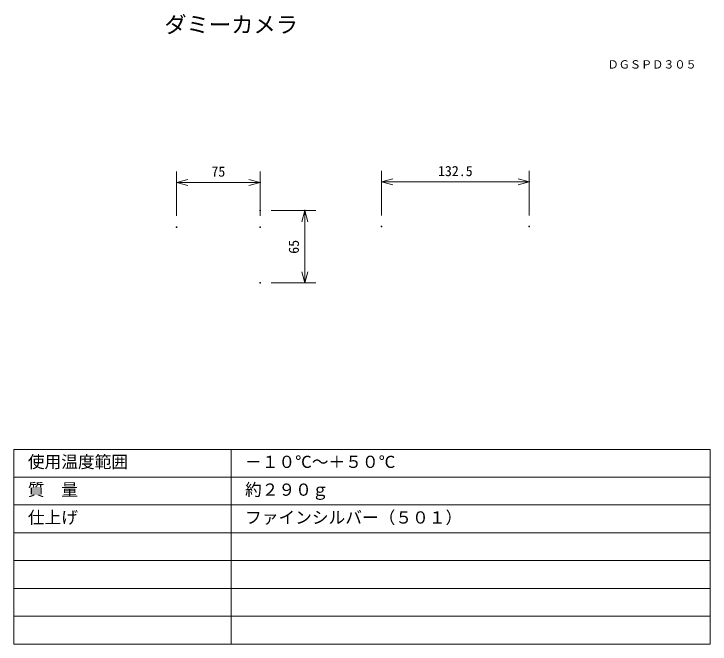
# Model space of a CAD drawing. Units: millimetres, scale not verified. Extents: x -63 to 62, y -56 to 57.
import ezdxf
from ezdxf.enums import TextEntityAlignment as Align

# ---------------------------------------------------------------- set-up
doc = ezdxf.new("R2010")
doc.units = ezdxf.units.MM
doc.header["$LTSCALE"] = 0.125
doc.header["$PDMODE"] = 32
doc.header["$PDSIZE"] = 0.0625
for name, color, linetype, lineweight in [('0-0_0', 7, 'Continuous', 9), ('0-2_WAKU', 1, 'Continuous', 18), ('0-3_MOJI1', 7, 'Continuous', 18), ('0-5_SUNPO', 7, 'Continuous', 9)]:
    doc.layers.add(name, color=color, linetype=linetype, lineweight=lineweight)
doc.layers.add('0-1_DEFPOINTS', color=7, linetype='Continuous')
doc.layers.add('0-6_TOUROKU', color=7, linetype='Continuous')
doc.styles.add('ＭＳ ゴシック', font='')
doc.styles.get('ＭＳ ゴシック').set_extended_font_data('MS Gothic')

# ---------------------------------------------------------------- blocks, each defined once
blk = doc.blocks.new('_OPEN30')
at = {"layer": '0-0_0'}
blk.add_line((0, 0), (-1, 0), dxfattribs=at)
blk.add_lwpolyline([(-1, 0.26795), (0, 0), (-1, -0.26795)], dxfattribs=at)
blk = doc.blocks.new('D6')
at = {"layer": '0-1_DEFPOINTS'}
for p in [(32.8178, 22.8337), (6.3178, 14.8337), (32.8178, 14.8337)]:
    blk.add_point(p, dxfattribs=at)
at = {"layer": '0-5_SUNPO'}
for p, q in [((6.3178, 16.8337), (6.3178, 24.8337)), ((32.8178, 16.8337), (32.8178, 24.8337)), ((8.3178, 22.8337), (30.8178, 22.8337))]:
    blk.add_line(p, q, dxfattribs=at)
at = {"layer": '0-5_SUNPO', "xscale": 2, "yscale": 2, "rotation": 180}
blk.add_blockref('_OPEN30', (6.3178, 22.8337), dxfattribs=at)
at = {"layer": '0-5_SUNPO', "xscale": 2, "yscale": 2}
blk.add_blockref('_OPEN30', (32.8178, 22.8337), dxfattribs=at)
at = {"layer": '0-5_SUNPO', "style": 'ＭＳ ゴシック'}
blk.add_text('132.5', height=1.833, dxfattribs=at).set_placement((16.4428, 23.3337), align=Align.BOTTOM_LEFT)
blk = doc.blocks.new('D5')
at = {"layer": '0-1_DEFPOINTS'}
for p in [(-15.4789, 17.675), (-7.4789, 17.675), (-15.4789, 4.675)]:
    blk.add_point(p, dxfattribs=at)
at = {"layer": '0-5_SUNPO'}
for p, q in [((-13.4789, 17.675), (-5.4789, 17.675)), ((-7.4789, 6.675), (-7.4789, 15.675)), ((-13.4789, 4.675), (-5.4789, 4.675))]:
    blk.add_line(p, q, dxfattribs=at)
at = {"layer": '0-5_SUNPO', "xscale": 2, "yscale": 2}
for p, rotation in [((-7.4789, 17.675), 90), ((-7.4789, 4.675), 270)]:
    blk.add_blockref('_OPEN30', p, dxfattribs=dict(at, rotation=rotation))
at = {"layer": '0-5_SUNPO', "style": 'ＭＳ ゴシック'}
blk.add_text('65', height=1.833, rotation=90, dxfattribs=at).set_placement((-7.9789, 9.925), align=Align.BOTTOM_LEFT)
blk = doc.blocks.new('D4')
at = {"layer": '0-1_DEFPOINTS'}
for p in [(-15.4846, 22.7358), (-30.4846, 14.7358), (-15.4846, 14.7358)]:
    blk.add_point(p, dxfattribs=at)
at = {"layer": '0-5_SUNPO'}
for p, q in [((-30.4846, 16.7358), (-30.4846, 24.7358)), ((-15.4846, 16.7358), (-15.4846, 24.7358)), ((-28.4846, 22.7358), (-17.4846, 22.7358))]:
    blk.add_line(p, q, dxfattribs=at)
at = {"layer": '0-5_SUNPO', "xscale": 2, "yscale": 2, "rotation": 180}
blk.add_blockref('_OPEN30', (-30.4846, 22.7358), dxfattribs=at)
at = {"layer": '0-5_SUNPO', "xscale": 2, "yscale": 2}
blk.add_blockref('_OPEN30', (-15.4846, 22.7358), dxfattribs=at)
at = {"layer": '0-5_SUNPO', "style": 'ＭＳ ゴシック'}
blk.add_text('75', height=1.833, dxfattribs=at).set_placement((-24.2346, 23.2358), align=Align.BOTTOM_LEFT)

msp = doc.modelspace()

# ---------------------------------------------------------------- linework, layer by layer
at = {"layer": '0-2_WAKU', "color": 4}
for p, q in [((-62.5021, -56.4798), (-62.502, -21.4798)), ((-62.5019, -21.4798), (62.4982, -21.4798)), ((-23.5018, -56.4798), (-23.5018, -21.4798)), ((-62.5019, -56.4798), (62.4982, -56.4798))]:
    msp.add_line(p, q, dxfattribs=at)
at = {"layer": '0-2_WAKU'}
for p, q in [((-62.5019, -26.4798), (62.4982, -26.4798)), ((-62.502, -31.4798), (62.4982, -31.4798)), ((-62.5019, -36.4798), (62.4982, -36.4798)), ((-62.5021, -41.4798), (62.4982, -41.4798)), ((-62.5021, -46.4798), (62.4982, -46.4798)), ((-62.5021, -51.4798), (62.4982, -51.4798))]:
    msp.add_line(p, q, dxfattribs=at)
at = {"layer": '0-3_MOJI1', "color": 4}
msp.add_line((62.4982, -21.4798), (62.4982, -56.4798), dxfattribs=at)

# ---------------------------------------------------------------- block references
at = {"layer": '0-5_SUNPO'}
for name in ['D4', 'D6', 'D5']:
    msp.add_blockref(name, (-2.8076, 3.7469), dxfattribs=at)

# ---------------------------------------------------------------- texts
at = {"layer": '0-3_MOJI1', "style": 'ＭＳ ゴシック'}
for s, height, p in [('ダミーカメラ', 2.933, (-35.5019, 52.5202)), ('使用温度範囲', 2.199, (-60.0019, -25.4798)), ('－１０℃～＋５０℃', 2.199, (-21.0018, -25.4798)), ('質\u3000量', 2.199, (-60.002, -30.4798)), ('約２９０ｇ', 2.199, (-21.0018, -30.4798)), ('仕上げ', 2.199, (-60.002, -35.4798)), ('ファインシルバー（５０１）', 2.199, (-21.0018, -35.4798))]:
    msp.add_text(s, height=height, dxfattribs=at).set_placement(p, align=Align.BOTTOM_LEFT)
at = {"layer": '0-6_TOUROKU', "style": 'ＭＳ ゴシック'}
msp.add_text('ＤＧＳＰＤ３０５', height=1.466, dxfattribs=at).set_placement((44.098, 46.5202), align=Align.BOTTOM_LEFT)

doc.saveas('drawing.dxf')
